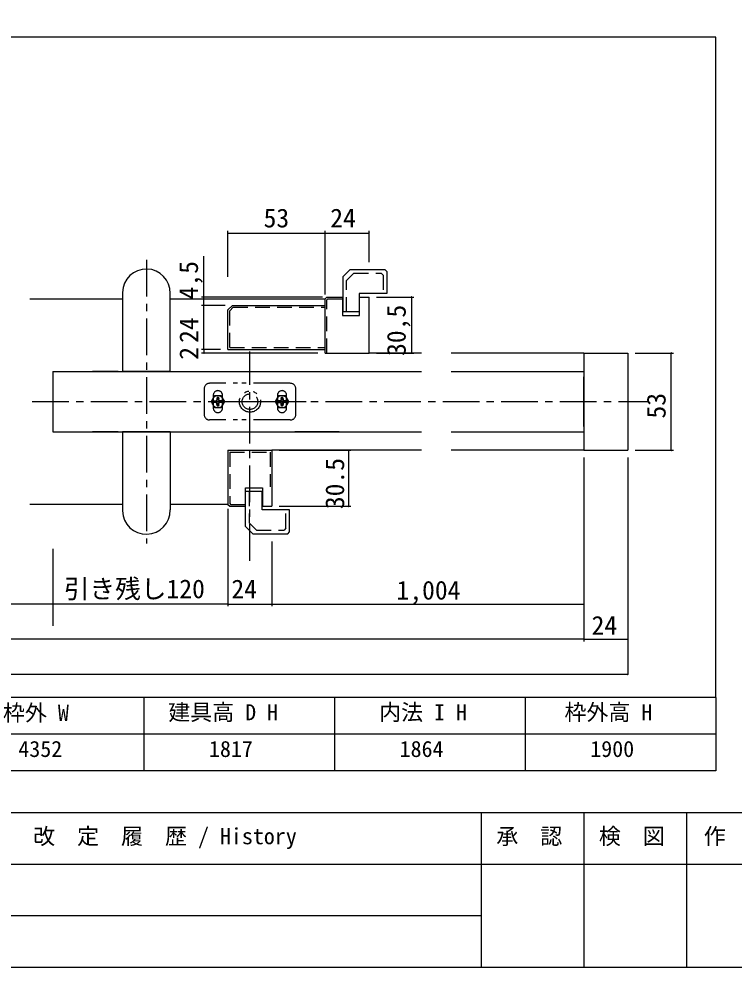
# Model space of a CAD drawing. Units: millimetres, scale not verified. Extents: x -800 to 800, y -554 to 554.
# Drawn here: x -228 to 162, y -554 to -37 of the extents above; entities that cross this region are included whole.
import ezdxf
from ezdxf.enums import TextEntityAlignment as Align

# ---------------------------------------------------------------- set-up
doc = ezdxf.new("R2010")
doc.units = ezdxf.units.MM
doc.header["$LTSCALE"] = 4
for name, pattern in [('CHAIN1', [8, 5, -1, 1, -1]), ('DOUBLE_CHAIN1', [8.8, 5, -1, 0.6, -0.6, 0.6, -1]), ('USER9', [3, 2, -1])]:
    doc.linetypes.add(name, pattern=pattern)
for name, color, linetype, lineweight in [('1-0', 7, 'Continuous', 25), ('1-3_0', 7, 'Continuous', 25), ('2-0', 7, 'Continuous', 25)]:
    doc.layers.add(name, color=color, linetype=linetype, lineweight=lineweight)
doc.styles.add('ＭＳ ゴシック', font='')
doc.styles.get('ＭＳ ゴシック').set_extended_font_data('MS Gothic')

msp = doc.modelspace()

# ---------------------------------------------------------------- linework, layer by layer
at = {"layer": '1-0'}
for p, q in [((152, -47), (-780, -47)), ((152, -47), (-780, -47)), ((152, -407), (152, -47)), ((152, -407), (-780, -407))]:
    msp.add_line(p, q, dxfattribs=at)
at = {"layer": '1-3_0'}
for p, q in [((152, -47), (-780, -47)), ((152, -47), (-780, -47)), ((152, -407), (152, -47)), ((152, -407), (-780, -407)), ((152, -407), (-780, -407)), ((-160, -407), (-160, -447)), ((-56, -407), (-56, -447)), ((48, -407), (48, -447)), ((152, -407), (152, -447)), ((152, -427), (-780, -427)), ((152, -447), (-780, -447)), ((800, -470), (-800, -470)), ((24, -470), (24, -554)), ((80, -470), (80, -554)), ((136, -470), (136, -554)), ((800, -498), (-476, -498)), ((24, -526), (-476, -526))]:
    msp.add_line(p, q, dxfattribs=at)
msp.add_lwpolyline([(-800, -554), (800, -554), (800, 554), (-800, 554)], close=True, dxfattribs=at)
at = {"layer": '2-0'}
for p, q in [((-114.078, -177.69), (-114.078, -152.487)), ((-114.078, -153.737), (-37.078, -153.737)), ((-61.078, -187.19), (-61.078, -152.487)), ((-61.078, -153.737), (-37.078, -153.737)), ((-37.078, -169.69), (-37.078, -152.487)), ((-47.428, -173.69), (-51.428, -177.69)), ((-47.428, -173.69), (-28.428, -173.69)), ((-28.428, -173.69), (-27.428, -174.69)), ((-51.428, -177.69), (-51.428, -196.69)), ((-171.593, -186.074), (-171.593, -229.19)), ((-222.118, -189.69), (-171.593, -189.69)), ((-145.592, -229.19), (-145.592, -186.689)), ((-145.592, -189.69), (-61.078, -189.69)), ((-62.578, -188.69), (-128.48, -188.69)), ((-61.078, -189.69), (-60.078, -188.69)), ((-61.078, -219.19), (-61.078, -189.69)), ((-60.078, -188.69), (-51.578, -188.69)), ((-51.578, -188.69), (-51.578, -198.69)), ((-42.428, -186.69), (-42.428, -196.69)), ((-42.278, -188.69), (-37.078, -188.69)), ((-42.278, -188.69), (-37.078, -188.69)), ((-42.278, -188.69), (-37.078, -188.69)), ((-37.078, -219.19), (-37.078, -188.69)), ((-33.078, -188.69), (-12.66, -188.69)), ((-13.91, -188.69), (-13.91, -219.19)), ((-115.578, -193.19), (-128.48, -193.19)), ((-115.578, -193.19), (-128.48, -193.19)), ((-127.23, -217.19), (-127.23, -193.19)), ((-114.078, -195.69), (-111.578, -193.19)), ((-114.078, -217.19), (-114.078, -195.69)), ((-111.578, -193.19), (-61.078, -193.19)), ((-61.078, -217.19), (-61.078, -193.19)), ((-42.428, -196.69), (-51.428, -196.69)), ((-118.078, -217.19), (-128.48, -217.19)), ((-118.078, -217.19), (-128.48, -217.19)), ((-65.078, -219.19), (-128.48, -219.19)), ((-127.23, -217.19), (-127.23, -219.19)), ((-114.078, -217.19), (-61.078, -217.19)), ((-61.078, -219.19), (-37.078, -219.19)), ((-8.47, -219.19), (-37.078, -219.19)), ((-33.078, -219.19), (-12.66, -219.19)), ((80, -219.19), (7.625, -219.19)), ((80, -219.19), (80, -272.19)), ((80, -219.19), (104, -219.19)), ((104, -219.19), (104, -272.19)), ((108, -219.19), (128.988, -219.19)), ((127.738, -272.19), (127.738, -219.19)), ((-209.593, -229.19), (-8.47, -229.19)), ((-174.007, -229.19), (-188.027, -229.19)), ((-181.034, -229.19), (-75.012, -229.19)), ((-145.592, -229.19), (-171.593, -229.19)), ((7.625, -229.19), (80, -229.19)), ((80, -259.19), (80, -232.19)), ((-174.007, -262.19), (-188.027, -262.19)), ((-145.592, -262.19), (-171.593, -262.19)), ((-171.593, -262.19), (-171.593, -305.305)), ((-145.592, -262.19), (-145.592, -304.69)), ((-53.493, -262.19), (-77.512, -262.19)), ((7.625, -262.19), (80, -262.19)), ((-114.078, -272.19), (-114.078, -301.69)), ((-114.078, -272.19), (-90.078, -272.19)), ((-90.078, -272.19), (-90.078, -302.69)), ((-8.47, -272.19), (-90.078, -272.19)), ((-86.078, -272.19), (-46.993, -272.19)), ((-48.243, -272.19), (-48.243, -302.69)), ((80, -272.19), (7.625, -272.19)), ((80, -272.19), (104, -272.19)), ((108, -272.19), (128.988, -272.19)), ((80, -276.19), (80, -357.286)), ((80, -276.19), (80, -376.502)), ((80, -276.19), (80, -376.502)), ((104, -276.19), (104, -394.37)), ((-104.578, -302.69), (-104.578, -292.69)), ((-95.428, -294.69), (-104.428, -294.69)), ((-104.428, -313.69), (-104.428, -294.69)), ((-95.428, -304.69), (-95.428, -294.69)), ((-171.593, -301.69), (-222.118, -301.69)), ((-114.078, -301.69), (-145.592, -301.69)), ((-114.078, -301.69), (-113.078, -302.69)), ((-114.078, -304.19), (-114.078, -357.286)), ((-113.078, -302.69), (-104.578, -302.69)), ((-95.278, -302.69), (-90.078, -302.69)), ((-95.278, -302.69), (-90.078, -302.69)), ((-95.278, -302.69), (-90.078, -302.69)), ((-86.078, -302.69), (-46.993, -302.69)), ((-100.428, -317.69), (-104.428, -313.69)), ((-100.428, -317.69), (-81.428, -317.69)), ((-81.428, -317.69), (-80.428, -316.69)), ((-90.078, -321.889), (-90.078, -357.286)), ((-209.593, -325.898), (-209.593, -367.847)), ((-209.593, -325.898), (-209.593, -367.847)), ((-114.078, -356.036), (-90.078, -356.036)), ((-90.078, -356.036), (80, -356.036)), ((80, -375.252), (104, -375.252))]:
    msp.add_line(p, q, dxfattribs=at)
at = {"layer": '2-0', "linetype": 'CHAIN1'}
for p, q in [((-158.593, -168.378), (-158.593, -323.001)), ((-102.078, -332.537), (-102.078, -218.351)), ((-220.95, -245.69), (115.43, -245.69)), ((-110.827, -245.69), (-71.504, -245.69))]:
    msp.add_line(p, q, dxfattribs=at)
at = {"layer": '2-0', "linetype": 'USER9'}
for p, q in [((-45.428, -175.69), (-49.418, -179.68)), ((-45.428, -175.69), (-30.418, -175.69)), ((-30.418, -175.69), (-29.418, -176.69)), ((-49.418, -196.69), (-49.418, -179.68)), ((-29.418, -176.69), (-29.418, -186.69)), ((-60.078, -190.104), (-59.663, -189.69)), ((-60.078, -219.19), (-60.078, -190.104)), ((-59.663, -189.69), (-51.578, -189.69)), ((-113.078, -196.104), (-111.163, -194.19)), ((-113.078, -216.19), (-113.078, -196.104)), ((-111.163, -194.19), (-61.078, -194.19)), ((-113.078, -216.19), (-61.078, -216.19)), ((-113.078, -273.19), (-113.078, -301.275)), ((-113.078, -273.19), (-91.078, -273.19)), ((-91.078, -273.19), (-91.078, -292.19)), ((-102.428, -294.69), (-102.428, -311.7)), ((-113.078, -301.275), (-112.663, -301.69)), ((-112.663, -301.69), (-104.578, -301.69)), ((-82.428, -314.69), (-82.428, -304.69)), ((-102.428, -311.7), (-98.438, -315.69)), ((-82.428, -314.69), (-83.428, -315.69)), ((-98.438, -315.69), (-83.428, -315.69))]:
    msp.add_line(p, q, dxfattribs=at)
at = {"layer": '2-0', "linetype": 'DOUBLE_CHAIN1'}
for p, q in [((-80.077, -235.689), (-124.078, -235.689)), ((-127.078, -238.69), (-127.078, -252.69)), ((-122.078, -242.19), (-122.078, -249.19)), ((-117.078, -249.19), (-117.078, -242.19)), ((-87.078, -242.19), (-87.078, -249.19)), ((-82.077, -249.19), (-82.077, -242.19)), ((-77.077, -252.69), (-77.077, -238.69)), ((-120.481, -245.367), (-120.682, -245.165)), ((-120.102, -244.585), (-119.901, -244.787)), ((-119.901, -246.593), (-120.102, -246.794)), ((-119.255, -244.787), (-119.07, -245.182)), ((-119.053, -246.794), (-119.255, -246.593)), ((-118.675, -245.367), (-118.473, -245.165)), ((-118.675, -246.013), (-118.473, -246.214)), ((-85.48, -246.013), (-85.682, -246.214)), ((-85.48, -245.367), (-85.085, -245.182)), ((-84.901, -244.787), (-85.102, -244.585)), ((-85.102, -246.794), (-84.901, -246.593)), ((-84.053, -244.585), (-84.254, -244.787)), ((-83.473, -245.165), (-83.675, -245.367)), ((-83.675, -246.013), (-83.473, -246.214)), ((-80.077, -255.69), (-124.078, -255.69))]:
    msp.add_line(p, q, dxfattribs=at)
at = {"layer": '2-0'}
for points in [[(-127.23, -193.19), (-127.23, -188.69), (-127.23, -166.273)], [(-27.428, -174.69), (-27.428, -186.69), (-42.428, -186.69)], [(-51.578, -198.69), (-42.278, -198.69), (-42.278, -188.69)], [(-209.593, -229.19), (-209.593, -262.19), (-8.47, -262.19)], [(-708.823, -276.19), (-708.823, -394.37), (-314.18, -394.37), (104, -394.37)], [(-104.578, -292.69), (-95.278, -292.69), (-95.278, -302.69)], [(-80.428, -316.69), (-80.428, -304.69), (-95.428, -304.69)], [(-114.078, -356.036), (-314.18, -356.036), (-514.283, -356.036)], [(80, -375.252), (-314.18, -375.252), (-684.823, -375.252)]]:
    msp.add_lwpolyline(points, dxfattribs=at)
at = {"layer": '2-0', "linetype": 'DOUBLE_CHAIN1'}
for points in [[(-121.448, -248.929), (-117.708, -248.929), (-115.838, -245.69), (-117.708, -242.451), (-121.448, -242.451), (-123.318, -245.69)], [(-80.837, -245.69), (-82.707, -242.451), (-86.448, -242.451), (-88.318, -245.69), (-86.448, -248.929), (-82.707, -248.929)], [(-120.085, -245.182), (-119.901, -244.787), (-119.905, -244.621), (-120.042, -243.525), (-120.102, -244.585), (-120.287, -244.98)], [(-119.113, -247.854), (-119.053, -246.794), (-118.869, -246.399), (-119.07, -246.197), (-119.255, -246.593), (-119.251, -246.759)], [(-118.509, -245.362), (-117.411, -245.225), (-118.473, -245.165), (-118.869, -244.98), (-119.07, -245.182), (-118.675, -245.367)], [(-85.085, -246.197), (-85.48, -246.013), (-85.647, -246.017), (-86.744, -246.154), (-85.682, -246.214), (-85.287, -246.399)], [(-84.901, -244.787), (-84.905, -244.621), (-85.042, -243.525), (-85.102, -244.585), (-85.287, -244.98), (-85.085, -245.182)], [(-82.411, -245.225), (-83.473, -245.165), (-83.868, -244.98), (-84.07, -245.182), (-83.675, -245.367), (-83.508, -245.362)]]:
    msp.add_lwpolyline(points, close=True, dxfattribs=at)
for points in [[(-120.085, -245.182), (-120.481, -245.367), (-120.647, -245.362), (-121.744, -245.225), (-120.682, -245.165), (-120.287, -244.98)], [(-120.042, -247.854), (-120.102, -246.794), (-120.287, -246.399), (-120.682, -246.214), (-121.744, -246.154), (-120.647, -246.017), (-120.481, -246.013), (-120.682, -246.214)], [(-120.481, -246.013), (-120.085, -246.197), (-120.287, -246.399)], [(-120.085, -246.197), (-119.901, -246.593), (-119.905, -246.759), (-120.042, -247.854)], [(-118.869, -244.98), (-119.053, -244.585), (-119.113, -243.525), (-119.251, -244.621), (-119.255, -244.787), (-119.053, -244.585)], [(-119.07, -246.197), (-118.675, -246.013), (-118.509, -246.017), (-117.411, -246.154), (-118.473, -246.214), (-118.869, -246.399)], [(-85.287, -244.98), (-85.682, -245.165), (-86.744, -245.225), (-85.647, -245.362), (-85.48, -245.367), (-85.682, -245.165)], [(-85.085, -246.197), (-84.901, -246.593), (-84.905, -246.759), (-85.042, -247.854), (-85.102, -246.794), (-85.287, -246.399)], [(-84.07, -245.182), (-84.254, -244.787), (-84.25, -244.621), (-84.113, -243.525), (-84.053, -244.585), (-83.868, -244.98)], [(-82.411, -246.154), (-83.473, -246.214), (-83.868, -246.399), (-84.053, -246.794), (-84.113, -247.854), (-84.25, -246.759), (-84.254, -246.593), (-84.053, -246.794)], [(-84.254, -246.593), (-84.07, -246.197), (-83.868, -246.399)], [(-84.07, -246.197), (-83.675, -246.013), (-83.508, -246.017), (-82.411, -246.154)]]:
    msp.add_lwpolyline(points, dxfattribs=at)
for radius in [5.75, 4.25]:
    msp.add_circle((-102.078, -245.69), radius, dxfattribs=at)
at = {"layer": '2-0'}
for centre, radius, start, end in [((-61.078, -153.737), 0.156, 0, 180), ((-61.078, -153.737), 0.156, 180, 0), ((-37.078, -153.737), 0.156, 0, 180), ((-37.078, -153.737), 0.156, 180, 0), ((-158.593, -186.382), 13.004, 358.64478, 178.64478), ((-127.23, -188.69), 0.156, 90, 270), ((-127.23, -188.69), 0.156, 270, 90), ((-13.91, -188.69), 0.156, 90, 270), ((-13.91, -188.69), 0.156, 270, 90), ((-127.23, -193.19), 0.156, 90, 270), ((-127.23, -193.19), 0.156, 90, 270), ((-127.23, -193.19), 0.156, 270, 90), ((-127.23, -193.19), 0.156, 270, 90), ((-127.23, -217.19), 0.156, 90, 270), ((-127.23, -217.19), 0.156, 90, 270), ((-127.23, -217.19), 0.156, 270, 90), ((-127.23, -217.19), 0.156, 270, 90), ((-127.23, -219.19), 0.156, 90, 270), ((-127.23, -219.19), 0.156, 270, 90), ((-13.91, -219.19), 0.156, 90, 270), ((-13.91, -219.19), 0.156, 270, 90), ((127.738, -219.19), 0.156, 90, 270), ((127.738, -219.19), 0.156, 270, 90), ((-48.243, -272.19), 0.156, 90, 270), ((-48.243, -272.19), 0.156, 270, 90), ((127.738, -272.19), 0.156, 90, 270), ((127.738, -272.19), 0.156, 270, 90), ((-158.593, -304.997), 13.004, 181.35522, 1.35522), ((-48.243, -302.69), 0.156, 90, 270), ((-48.243, -302.69), 0.156, 270, 90), ((-209.593, -356.036), 0.156, 0, 180), ((-209.593, -356.036), 0.156, 0, 180), ((-209.593, -356.036), 0.156, 180, 0), ((-209.593, -356.036), 0.156, 180, 0), ((-114.078, -356.036), 0.156, 0, 180), ((-114.078, -356.036), 0.156, 0, 180), ((-114.078, -356.036), 0.156, 0, 180), ((-114.078, -356.036), 0.156, 180, 0), ((-114.078, -356.036), 0.156, 180, 0), ((-114.078, -356.036), 0.156, 180, 0), ((-90.078, -356.036), 0.156, 0, 180), ((-90.078, -356.036), 0.156, 180, 0), ((80, -356.036), 0.156, 0, 180), ((80, -356.036), 0.156, 180, 0), ((80, -375.252), 0.156, 0, 180), ((80, -375.252), 0.156, 0, 180), ((80, -375.252), 0.156, 180, 0), ((80, -375.252), 0.156, 180, 0), ((104, -375.252), 0.156, 0, 180), ((104, -375.252), 0.156, 180, 0), ((104, -394.37), 0.156, 0, 180), ((104, -394.37), 0.156, 180, 0)]:
    msp.add_arc(centre, radius, start, end, dxfattribs=at)
at = {"layer": '2-0', "linetype": 'DOUBLE_CHAIN1'}
for centre, radius, start, end in [((-124.078, -238.69), 3, 90, 180), ((-80.077, -238.69), 3, 0, 90), ((-119.578, -245.69), 3.25, 37.66427, 37.44941), ((-119.578, -242.19), 2.5, 90, 180), ((-119.578, -242.19), 2.5, 0, 90), ((-84.578, -245.69), 3.25, 37.66427, 37.44941), ((-84.578, -242.19), 2.5, 90, 180), ((-84.578, -242.19), 2.5, 0, 90), ((-119.31, -245.69), 2.478, 169.19486, 190.80514), ((-119.578, -245.69), 1.118, 162.98773, 197.01227), ((-119.578, -245.959), 2.478, 90, 100.80514), ((-119.578, -245.42), 2.478, 259.19486, 270), ((-119.578, -245.69), 1.118, 72.98773, 107.01227), ((-119.578, -245.69), 1.118, 252.98773, 287.01227), ((-119.578, -245.959), 2.478, 79.19486, 90), ((-119.578, -245.42), 2.478, 270, 280.80514), ((-119.578, -245.69), 1.118, 342.98773, 17.01227), ((-119.845, -245.69), 2.478, 349.19486, 10.80514), ((-84.31, -245.69), 2.478, 169.19486, 190.80514), ((-84.578, -245.69), 1.118, 162.98773, 197.01227), ((-84.578, -245.959), 2.478, 90, 100.80514), ((-84.578, -245.42), 2.478, 259.19486, 270), ((-84.578, -245.69), 1.118, 72.98773, 107.01227), ((-84.578, -245.69), 1.118, 252.98773, 287.01227), ((-84.578, -245.959), 2.478, 79.19486, 90), ((-84.578, -245.42), 2.478, 270, 280.80514), ((-84.578, -245.69), 1.118, 342.98773, 17.01227), ((-84.845, -245.69), 2.478, 349.19486, 10.80514), ((-124.078, -252.69), 3, 180, 270), ((-119.578, -249.19), 2.5, 180, 270), ((-119.578, -249.19), 2.5, 270, 0), ((-84.578, -249.19), 2.5, 180, 270), ((-84.578, -249.19), 2.5, 270, 0), ((-80.077, -252.69), 3, 270, 0)]:
    msp.add_arc(centre, radius, start, end, dxfattribs=at)

# ---------------------------------------------------------------- texts
at = {"layer": '1-3_0', "style": 'ＭＳ ゴシック'}
for s, p in [('枠外 W', (-236.833, -422.408)), ('建具高 D H', (-146.68, -422.098)), ('内法 I H', (-31.653, -422.098)), ('枠外高 H', (69.474, -422.098)), ('4352', (-228.431, -442.098)), ('1817', (-124.431, -442.098)), ('1864', (-20.431, -442.098)), ('1900', (83.569, -442.098)), ('改\u3000定\u3000履\u3000歴 / History', (-220.406, -489.685)), ('承\u3000認', (32.295, -489.685)), ('検\u3000図', (88.241, -489.685)), ('作\u3000成', (145.466, -489.685))]:
    msp.add_text(s, height=8.798, dxfattribs=at).set_placement(p, align=Align.BOTTOM_LEFT)
at = {"layer": '2-0', "style": 'ＭＳ ゴシック'}
for s, p in [('53', (-94.644, -153.744)), ('24', (-58.286, -153.744)), ('引き残し120', (-203.586, -355.979)), ('24', (-112.213, -356.042)), ('1,004', (-22.143, -356.7)), ('24', (84.275, -375.883))]:
    msp.add_text(s, height=10.26, dxfattribs=at).set_placement(p, align=Align.BOTTOM_LEFT)
for s, p in [('4,5', (-127.349, -189.935)), ('30,5', (-14.03, -220.766)), ('24', (-127.223, -213.671)), ('2', (-127.223, -222.835)), ('53', (127.745, -254.905)), ('30.5', (-47.611, -304.315))]:
    msp.add_text(s, height=10.26, rotation=90, dxfattribs=at).set_placement(p, align=Align.BOTTOM_LEFT)

doc.saveas('drawing.dxf')
